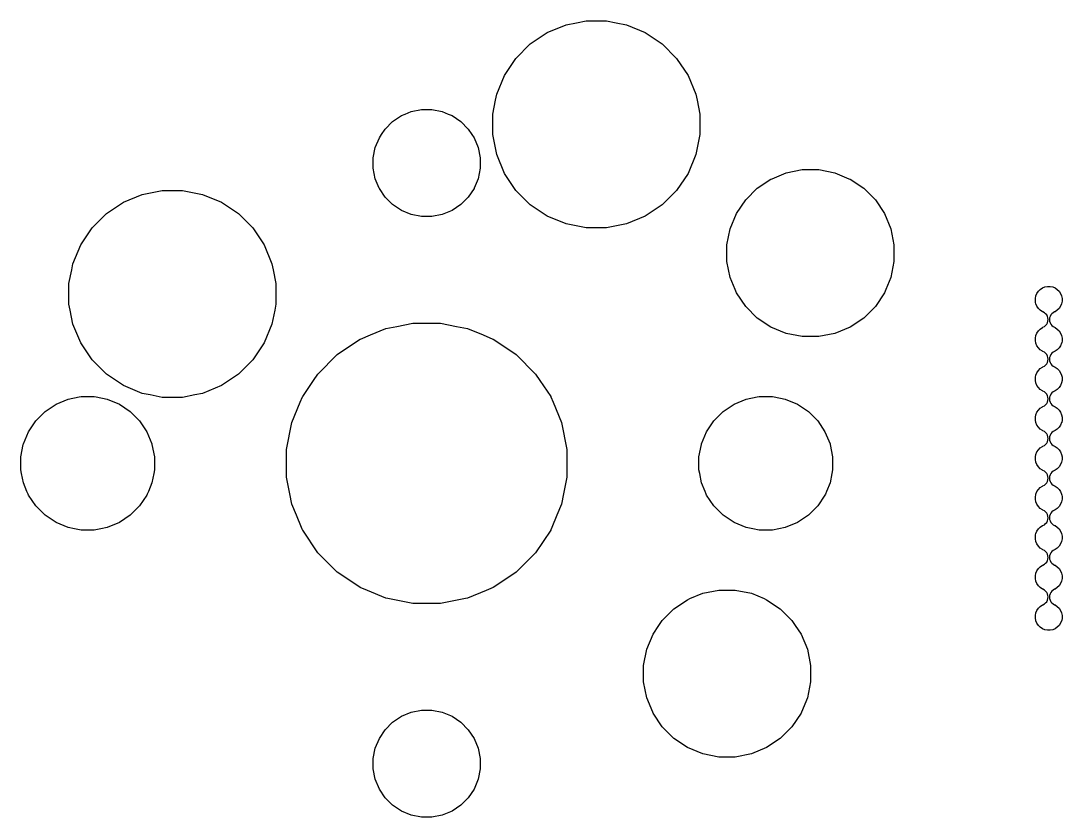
# Model space of a CAD drawing. Extents: x 70 to 347, y -163 to -55.
# Drawn here: x 192.83 to 208.43, y -114.6 to -102.67 of the extents above; entities that cross this region are included whole.
import ezdxf

# ---------------------------------------------------------------- set-up
doc = ezdxf.new("R2010")
doc.units = 0
doc.layers.add('BLACK', color=7, linetype='CONTINUOUS')

msp = doc.modelspace()

# ---------------------------------------------------------------- linework, layer by layer
at = {"layer": 'BLACK', "linetype": 'CONTINUOUS'}
for p, q in [((200.713, -102.842), (200.995, -102.725)), ((200.995, -102.725), (201.149, -102.694)), ((201.149, -102.694), (201.295, -102.665)), ((201.295, -102.665), (201.6, -102.665)), ((201.6, -102.665), (201.746, -102.694)), ((201.746, -102.694), (201.9, -102.725)), ((201.9, -102.725), (202.182, -102.842)), ((200.459, -103.011), (200.713, -102.842)), ((202.182, -102.842), (202.436, -103.011)), ((200.243, -103.227), (200.459, -103.011)), ((202.436, -103.011), (202.652, -103.227)), ((200.073, -103.482), (200.243, -103.227)), ((202.652, -103.227), (202.822, -103.482)), ((199.956, -103.764), (200.073, -103.482)), ((202.822, -103.482), (202.939, -103.764)), ((199.896, -104.063), (199.938, -103.854)), ((199.938, -103.854), (199.956, -103.764)), ((202.939, -103.764), (202.957, -103.854)), ((202.957, -103.854), (202.998, -104.063)), ((198.528, -104.086), (198.583, -104.063)), ((198.583, -104.063), (198.674, -104.026)), ((198.674, -104.026), (198.829, -103.995)), ((198.829, -103.995), (198.986, -103.995)), ((198.986, -103.995), (199.141, -104.026)), ((199.141, -104.026), (199.231, -104.063)), ((199.231, -104.063), (199.287, -104.086)), ((199.896, -104.369), (199.896, -104.063)), ((202.998, -104.063), (202.998, -104.369)), ((198.285, -104.286), (198.397, -104.174)), ((198.397, -104.174), (198.528, -104.086)), ((199.287, -104.086), (199.418, -104.174)), ((199.418, -104.174), (199.53, -104.286)), ((198.198, -104.417), (198.23, -104.369)), ((198.23, -104.369), (198.285, -104.286)), ((199.53, -104.286), (199.585, -104.369)), ((199.585, -104.369), (199.617, -104.417)), ((199.916, -104.468), (199.896, -104.369)), ((202.998, -104.369), (202.979, -104.468)), ((198.137, -104.563), (198.198, -104.417)), ((199.617, -104.417), (199.678, -104.563)), ((199.956, -104.669), (199.916, -104.468)), ((202.979, -104.468), (202.939, -104.669)), ((198.106, -104.717), (198.137, -104.563)), ((199.678, -104.563), (199.708, -104.717)), ((200.073, -104.951), (199.956, -104.669)), ((202.939, -104.669), (202.822, -104.951)), ((198.106, -104.875), (198.106, -104.717)), ((199.708, -104.717), (199.708, -104.875)), ((198.137, -105.03), (198.106, -104.875)), ((199.708, -104.875), (199.678, -105.03)), ((200.243, -105.205), (200.073, -104.951)), ((202.822, -104.951), (202.652, -105.205)), ((204.084, -105.03), (204.292, -104.943)), ((204.292, -104.943), (204.534, -104.895)), ((204.534, -104.895), (204.781, -104.895)), ((204.781, -104.895), (205.022, -104.943)), ((205.022, -104.943), (205.231, -105.03)), ((198.197, -105.174), (198.137, -105.03)), ((199.678, -105.03), (199.618, -105.174)), ((203.86, -105.174), (204.065, -105.038)), ((204.065, -105.038), (204.084, -105.03)), ((205.231, -105.03), (205.25, -105.038)), ((205.25, -105.038), (205.455, -105.174)), ((194.363, -105.382), (194.645, -105.265)), ((194.645, -105.265), (194.795, -105.235)), ((194.795, -105.235), (194.945, -105.205)), ((194.945, -105.205), (195.25, -105.205)), ((195.25, -105.205), (195.4, -105.235)), ((195.4, -105.235), (195.55, -105.265)), ((195.55, -105.265), (195.832, -105.382)), ((198.198, -105.176), (198.197, -105.174)), ((198.285, -105.307), (198.198, -105.176)), ((198.397, -105.418), (198.285, -105.307)), ((199.53, -105.307), (199.418, -105.418)), ((199.617, -105.176), (199.53, -105.307)), ((199.618, -105.174), (199.617, -105.176)), ((200.459, -105.421), (200.243, -105.205)), ((202.652, -105.205), (202.436, -105.421)), ((203.686, -105.349), (203.86, -105.174)), ((205.455, -105.174), (205.629, -105.349)), ((194.109, -105.551), (194.363, -105.382)), ((195.832, -105.382), (196.086, -105.551)), ((198.528, -105.506), (198.397, -105.418)), ((199.418, -105.418), (199.287, -105.506)), ((200.713, -105.591), (200.459, -105.421)), ((202.436, -105.421), (202.182, -105.591)), ((203.55, -105.551), (203.686, -105.349)), ((205.629, -105.349), (205.765, -105.551)), ((193.893, -105.767), (194.109, -105.551)), ((196.086, -105.551), (196.302, -105.767)), ((198.674, -105.566), (198.528, -105.506)), ((198.528, -105.506), (198.528, -105.506)), ((198.528, -105.506), (198.528, -105.506)), ((198.829, -105.597), (198.674, -105.566)), ((198.986, -105.597), (198.829, -105.597)), ((199.141, -105.566), (198.986, -105.597)), ((199.287, -105.506), (199.141, -105.566)), ((199.287, -105.506), (199.287, -105.506)), ((199.287, -105.506), (199.287, -105.506)), ((200.995, -105.708), (200.713, -105.591)), ((202.182, -105.591), (201.9, -105.708)), ((203.454, -105.781), (203.549, -105.554)), ((203.549, -105.554), (203.55, -105.551)), ((205.765, -105.551), (205.766, -105.554)), ((205.766, -105.554), (205.86, -105.781)), ((193.723, -106.022), (193.893, -105.767)), ((196.302, -105.767), (196.472, -106.022)), ((201.145, -105.737), (200.995, -105.708)), ((201.295, -105.767), (201.145, -105.737)), ((201.6, -105.767), (201.295, -105.767)), ((201.75, -105.737), (201.6, -105.767)), ((201.9, -105.708), (201.75, -105.737)), ((203.406, -106.023), (203.454, -105.781)), ((205.86, -105.781), (205.908, -106.023)), ((193.606, -106.304), (193.723, -106.022)), ((196.472, -106.022), (196.589, -106.304)), ((203.406, -106.269), (203.406, -106.023)), ((205.908, -106.023), (205.908, -106.269)), ((193.546, -106.603), (193.588, -106.394)), ((193.588, -106.394), (193.606, -106.304)), ((196.589, -106.304), (196.607, -106.394)), ((196.607, -106.394), (196.648, -106.603)), ((203.454, -106.511), (203.406, -106.269)), ((205.908, -106.269), (205.86, -106.511)), ((203.528, -106.689), (203.454, -106.511)), ((205.86, -106.511), (205.787, -106.689)), ((193.546, -106.909), (193.546, -106.603)), ((196.648, -106.603), (196.648, -106.909)), ((203.549, -106.739), (203.528, -106.689)), ((205.787, -106.689), (205.766, -106.739)), ((208.049, -106.75), (208.071, -106.717)), ((208.071, -106.717), (208.099, -106.689)), ((208.099, -106.689), (208.132, -106.667)), ((208.132, -106.667), (208.168, -106.652)), ((208.168, -106.652), (208.207, -106.644)), ((208.168, -106.652), (208.168, -106.652)), ((208.168, -106.652), (208.168, -106.652)), ((208.207, -106.644), (208.247, -106.644)), ((208.247, -106.644), (208.286, -106.652)), ((208.286, -106.652), (208.286, -106.652)), ((208.286, -106.652), (208.286, -106.652)), ((208.286, -106.652), (208.322, -106.667)), ((208.322, -106.667), (208.355, -106.689)), ((208.355, -106.689), (208.383, -106.717)), ((208.383, -106.717), (208.405, -106.75)), ((203.686, -106.944), (203.549, -106.739)), ((205.766, -106.739), (205.629, -106.944)), ((208.026, -106.825), (208.034, -106.786)), ((208.026, -106.865), (208.026, -106.825)), ((208.03, -106.886), (208.026, -106.865)), ((208.034, -106.786), (208.049, -106.75)), ((208.034, -106.786), (208.034, -106.786)), ((208.034, -106.786), (208.034, -106.786)), ((208.405, -106.75), (208.42, -106.786)), ((208.42, -106.786), (208.42, -106.786)), ((208.42, -106.786), (208.42, -106.786)), ((208.42, -106.786), (208.428, -106.825)), ((208.428, -106.865), (208.424, -106.886)), ((208.428, -106.825), (208.428, -106.865)), ((193.565, -107.001), (193.546, -106.909)), ((193.606, -107.209), (193.565, -107.001)), ((196.63, -107.001), (196.589, -107.209)), ((196.648, -106.909), (196.63, -107.001)), ((203.86, -107.118), (203.686, -106.944)), ((205.629, -106.944), (205.455, -107.118)), ((208.034, -106.904), (208.03, -106.886)), ((208.049, -106.94), (208.034, -106.904)), ((208.071, -106.973), (208.049, -106.94)), ((208.099, -107.001), (208.071, -106.973)), ((208.132, -107.023), (208.099, -107.001)), ((208.14, -107.026), (208.132, -107.023)), ((208.161, -107.038), (208.14, -107.026)), ((208.314, -107.026), (208.293, -107.038)), ((208.322, -107.023), (208.314, -107.026)), ((208.355, -107.001), (208.322, -107.023)), ((208.383, -106.973), (208.355, -107.001)), ((208.405, -106.94), (208.383, -106.973)), ((208.42, -106.904), (208.405, -106.94)), ((208.424, -106.886), (208.42, -106.904)), ((204.065, -107.255), (203.86, -107.118)), ((205.455, -107.118), (205.25, -107.255)), ((208.18, -107.053), (208.161, -107.038)), ((208.196, -107.072), (208.18, -107.053)), ((208.207, -107.094), (208.196, -107.072)), ((208.214, -107.117), (208.207, -107.094)), ((208.207, -107.19), (208.214, -107.166)), ((208.217, -107.142), (208.214, -107.117)), ((208.214, -107.166), (208.217, -107.142)), ((208.24, -107.117), (208.237, -107.142)), ((208.237, -107.142), (208.24, -107.166)), ((208.247, -107.094), (208.24, -107.117)), ((208.24, -107.166), (208.247, -107.19)), ((208.258, -107.072), (208.247, -107.094)), ((208.274, -107.053), (208.258, -107.072)), ((208.293, -107.038), (208.274, -107.053)), ((193.723, -107.491), (193.606, -107.209)), ((196.589, -107.209), (196.472, -107.491)), ((198.064, -107.371), (198.295, -107.276)), ((198.295, -107.276), (198.46, -107.243)), ((198.46, -107.243), (198.7, -107.195)), ((198.7, -107.195), (199.114, -107.195)), ((199.114, -107.195), (199.355, -107.243)), ((199.355, -107.243), (199.52, -107.276)), ((199.52, -107.276), (199.751, -107.371)), ((204.292, -107.349), (204.065, -107.255)), ((204.065, -107.255), (204.065, -107.255)), ((204.065, -107.255), (204.065, -107.255)), ((205.25, -107.255), (205.022, -107.349)), ((205.25, -107.255), (205.25, -107.255)), ((205.25, -107.255), (205.25, -107.255)), ((208.049, -107.344), (208.071, -107.311)), ((208.071, -107.311), (208.099, -107.283)), ((208.099, -107.283), (208.132, -107.261)), ((208.132, -107.261), (208.14, -107.257)), ((208.14, -107.257), (208.161, -107.246)), ((208.161, -107.246), (208.18, -107.23)), ((208.18, -107.23), (208.196, -107.211)), ((208.196, -107.211), (208.207, -107.19)), ((208.247, -107.19), (208.258, -107.211)), ((208.258, -107.211), (208.274, -107.23)), ((208.274, -107.23), (208.293, -107.246)), ((208.293, -107.246), (208.314, -107.257)), ((208.314, -107.257), (208.322, -107.261)), ((208.322, -107.261), (208.355, -107.283)), ((208.355, -107.283), (208.383, -107.311)), ((208.383, -107.311), (208.405, -107.344)), ((193.893, -107.745), (193.723, -107.491)), ((196.472, -107.491), (196.302, -107.745)), ((197.78, -107.522), (197.912, -107.434)), ((197.912, -107.434), (197.915, -107.433)), ((197.915, -107.433), (198.064, -107.371)), ((199.751, -107.371), (199.9, -107.433)), ((199.9, -107.433), (199.903, -107.434)), ((199.903, -107.434), (200.034, -107.522)), ((204.534, -107.397), (204.292, -107.349)), ((204.781, -107.397), (204.534, -107.397)), ((205.022, -107.349), (204.781, -107.397)), ((208.026, -107.419), (208.034, -107.38)), ((208.026, -107.459), (208.026, -107.419)), ((208.032, -107.491), (208.026, -107.459)), ((208.034, -107.497), (208.032, -107.491)), ((208.034, -107.38), (208.049, -107.344)), ((208.034, -107.38), (208.034, -107.38)), ((208.034, -107.38), (208.034, -107.38)), ((208.049, -107.534), (208.034, -107.497)), ((208.405, -107.344), (208.42, -107.38)), ((208.42, -107.497), (208.405, -107.534)), ((208.42, -107.38), (208.42, -107.38)), ((208.42, -107.38), (208.42, -107.38)), ((208.42, -107.38), (208.428, -107.419)), ((208.422, -107.491), (208.42, -107.497)), ((208.428, -107.459), (208.422, -107.491)), ((208.428, -107.419), (208.428, -107.459)), ((197.568, -107.664), (197.78, -107.522)), ((200.034, -107.522), (200.247, -107.664)), ((208.071, -107.567), (208.049, -107.534)), ((208.099, -107.595), (208.071, -107.567)), ((208.132, -107.617), (208.099, -107.595)), ((208.14, -107.62), (208.132, -107.617)), ((208.161, -107.632), (208.14, -107.62)), ((208.18, -107.647), (208.161, -107.632)), ((208.196, -107.666), (208.18, -107.647)), ((208.274, -107.647), (208.258, -107.666)), ((208.293, -107.632), (208.274, -107.647)), ((208.314, -107.62), (208.293, -107.632)), ((208.322, -107.617), (208.314, -107.62)), ((208.355, -107.595), (208.322, -107.617)), ((208.383, -107.567), (208.355, -107.595)), ((208.405, -107.534), (208.383, -107.567)), ((194.109, -107.961), (193.893, -107.745)), ((196.302, -107.745), (196.086, -107.961)), ((197.275, -107.957), (197.568, -107.664)), ((200.247, -107.664), (200.539, -107.957)), ((208.18, -107.824), (208.196, -107.805)), ((208.207, -107.688), (208.196, -107.666)), ((208.196, -107.805), (208.207, -107.783)), ((208.214, -107.711), (208.207, -107.688)), ((208.207, -107.783), (208.214, -107.76)), ((208.217, -107.736), (208.214, -107.711)), ((208.214, -107.76), (208.217, -107.736)), ((208.24, -107.711), (208.237, -107.736)), ((208.237, -107.736), (208.24, -107.76)), ((208.247, -107.688), (208.24, -107.711)), ((208.24, -107.76), (208.247, -107.783)), ((208.258, -107.666), (208.247, -107.688)), ((208.247, -107.783), (208.258, -107.805)), ((208.258, -107.805), (208.274, -107.824)), ((194.363, -108.131), (194.109, -107.961)), ((196.086, -107.961), (195.832, -108.131)), ((197.212, -108.052), (197.275, -107.957)), ((200.539, -107.957), (200.603, -108.052)), ((208.034, -107.974), (208.049, -107.937)), ((208.049, -107.937), (208.071, -107.904)), ((208.071, -107.904), (208.099, -107.876)), ((208.099, -107.876), (208.132, -107.854)), ((208.132, -107.854), (208.14, -107.851)), ((208.14, -107.851), (208.161, -107.84)), ((208.161, -107.84), (208.18, -107.824)), ((208.274, -107.824), (208.293, -107.84)), ((208.293, -107.84), (208.314, -107.851)), ((208.314, -107.851), (208.322, -107.854)), ((208.322, -107.854), (208.355, -107.876)), ((208.355, -107.876), (208.383, -107.904)), ((208.383, -107.904), (208.405, -107.937)), ((208.405, -107.937), (208.42, -107.974)), ((197.049, -108.295), (197.212, -108.052)), ((200.603, -108.052), (200.765, -108.295)), ((208.026, -108.013), (208.028, -108.002)), ((208.026, -108.052), (208.026, -108.013)), ((208.034, -108.091), (208.026, -108.052)), ((208.028, -108.002), (208.034, -107.974)), ((208.034, -107.974), (208.034, -107.974)), ((208.034, -107.974), (208.034, -107.974)), ((208.049, -108.128), (208.034, -108.091)), ((208.42, -108.091), (208.405, -108.128)), ((208.42, -107.974), (208.42, -107.974)), ((208.42, -107.974), (208.42, -107.974)), ((208.42, -107.974), (208.426, -108.002)), ((208.428, -108.052), (208.42, -108.091)), ((208.426, -108.002), (208.428, -108.013)), ((208.428, -108.013), (208.428, -108.052)), ((194.645, -108.248), (194.363, -108.131)), ((194.764, -108.271), (194.645, -108.248)), ((194.945, -108.307), (194.764, -108.271)), ((195.431, -108.271), (195.25, -108.307)), ((195.55, -108.248), (195.431, -108.271)), ((195.832, -108.131), (195.55, -108.248)), ((208.071, -108.161), (208.049, -108.128)), ((208.099, -108.189), (208.071, -108.161)), ((208.132, -108.211), (208.099, -108.189)), ((208.14, -108.214), (208.132, -108.211)), ((208.161, -108.225), (208.14, -108.214)), ((208.18, -108.241), (208.161, -108.225)), ((208.196, -108.26), (208.18, -108.241)), ((208.207, -108.282), (208.196, -108.26)), ((208.258, -108.26), (208.247, -108.282)), ((208.274, -108.241), (208.258, -108.26)), ((208.293, -108.225), (208.274, -108.241)), ((208.314, -108.214), (208.293, -108.225)), ((208.322, -108.211), (208.314, -108.214)), ((208.355, -108.189), (208.322, -108.211)), ((208.383, -108.161), (208.355, -108.189)), ((208.405, -108.128), (208.383, -108.161)), ((193.189, -108.519), (193.353, -108.409)), ((193.353, -108.409), (193.535, -108.334)), ((193.535, -108.334), (193.7, -108.301)), ((193.7, -108.301), (193.729, -108.295)), ((193.729, -108.295), (193.926, -108.295)), ((193.926, -108.295), (193.955, -108.301)), ((193.955, -108.301), (194.119, -108.334)), ((194.119, -108.334), (194.302, -108.409)), ((194.302, -108.409), (194.466, -108.519)), ((195.25, -108.307), (194.945, -108.307)), ((196.887, -108.683), (197.012, -108.381)), ((197.012, -108.381), (197.046, -108.301)), ((197.046, -108.301), (197.049, -108.295)), ((200.765, -108.295), (200.769, -108.301)), ((200.769, -108.301), (200.802, -108.381)), ((200.802, -108.381), (200.928, -108.683)), ((203.349, -108.519), (203.513, -108.409)), ((203.513, -108.409), (203.695, -108.334)), ((203.695, -108.334), (203.86, -108.301)), ((203.86, -108.301), (203.889, -108.295)), ((203.889, -108.295), (204.086, -108.295)), ((204.086, -108.295), (204.115, -108.301)), ((204.115, -108.301), (204.279, -108.334)), ((204.279, -108.334), (204.462, -108.409)), ((204.462, -108.409), (204.626, -108.519)), ((208.14, -108.445), (208.161, -108.433)), ((208.161, -108.433), (208.18, -108.418)), ((208.18, -108.418), (208.196, -108.399)), ((208.196, -108.399), (208.207, -108.377)), ((208.214, -108.305), (208.207, -108.282)), ((208.207, -108.377), (208.214, -108.354)), ((208.217, -108.329), (208.214, -108.305)), ((208.214, -108.354), (208.217, -108.329)), ((208.24, -108.305), (208.237, -108.329)), ((208.237, -108.329), (208.24, -108.354)), ((208.247, -108.282), (208.24, -108.305)), ((208.24, -108.354), (208.247, -108.377)), ((208.247, -108.377), (208.258, -108.399)), ((208.258, -108.399), (208.274, -108.418)), ((208.274, -108.418), (208.293, -108.433)), ((208.293, -108.433), (208.314, -108.445)), ((193.05, -108.658), (193.189, -108.519)), ((194.466, -108.519), (194.605, -108.658)), ((203.21, -108.658), (203.349, -108.519)), ((204.626, -108.519), (204.765, -108.658)), ((208.026, -108.606), (208.034, -108.568)), ((208.034, -108.568), (208.049, -108.531)), ((208.034, -108.568), (208.034, -108.568)), ((208.034, -108.568), (208.034, -108.568)), ((208.049, -108.531), (208.071, -108.498)), ((208.071, -108.498), (208.099, -108.47)), ((208.099, -108.47), (208.132, -108.448)), ((208.132, -108.448), (208.14, -108.445)), ((208.314, -108.445), (208.322, -108.448)), ((208.322, -108.448), (208.355, -108.47)), ((208.355, -108.47), (208.383, -108.498)), ((208.383, -108.498), (208.405, -108.531)), ((208.405, -108.531), (208.42, -108.568)), ((208.42, -108.568), (208.42, -108.568)), ((208.42, -108.568), (208.42, -108.568)), ((208.42, -108.568), (208.428, -108.606)), ((192.94, -108.822), (193.05, -108.658)), ((194.605, -108.658), (194.714, -108.822)), ((196.806, -109.089), (196.887, -108.685)), ((196.887, -108.685), (196.887, -108.683)), ((200.928, -108.683), (200.928, -108.685)), ((200.928, -108.685), (201.008, -109.089)), ((203.1, -108.822), (203.21, -108.658)), ((204.765, -108.658), (204.874, -108.822)), ((208.026, -108.646), (208.026, -108.606)), ((208.033, -108.683), (208.026, -108.646)), ((208.034, -108.685), (208.033, -108.683)), ((208.049, -108.721), (208.034, -108.685)), ((208.071, -108.754), (208.049, -108.721)), ((208.405, -108.721), (208.383, -108.754)), ((208.42, -108.685), (208.405, -108.721)), ((208.421, -108.683), (208.42, -108.685)), ((208.428, -108.646), (208.421, -108.683)), ((208.428, -108.606), (208.428, -108.646)), ((192.865, -109.004), (192.94, -108.822)), ((194.714, -108.822), (194.79, -109.004)), ((203.025, -109.004), (203.1, -108.822)), ((204.874, -108.822), (204.95, -109.004)), ((208.099, -108.782), (208.071, -108.754)), ((208.132, -108.804), (208.099, -108.782)), ((208.14, -108.808), (208.132, -108.804)), ((208.161, -108.819), (208.14, -108.808)), ((208.18, -108.835), (208.161, -108.819)), ((208.196, -108.854), (208.18, -108.835)), ((208.207, -108.875), (208.196, -108.854)), ((208.214, -108.899), (208.207, -108.875)), ((208.217, -108.923), (208.214, -108.899)), ((208.24, -108.899), (208.237, -108.923)), ((208.247, -108.875), (208.24, -108.899)), ((208.258, -108.854), (208.247, -108.875)), ((208.274, -108.835), (208.258, -108.854)), ((208.293, -108.819), (208.274, -108.835)), ((208.314, -108.808), (208.293, -108.819)), ((208.322, -108.804), (208.314, -108.808)), ((208.355, -108.782), (208.322, -108.804)), ((208.383, -108.754), (208.355, -108.782)), ((192.826, -109.198), (192.863, -109.012)), ((192.863, -109.012), (192.865, -109.004)), ((194.79, -109.004), (194.791, -109.012)), ((194.791, -109.012), (194.828, -109.198)), ((202.986, -109.198), (203.023, -109.012)), ((203.023, -109.012), (203.025, -109.004)), ((204.95, -109.004), (204.951, -109.012)), ((204.951, -109.012), (204.988, -109.198)), ((208.099, -109.064), (208.132, -109.042)), ((208.132, -109.042), (208.14, -109.039)), ((208.14, -109.039), (208.161, -109.027)), ((208.161, -109.027), (208.18, -109.012)), ((208.18, -109.012), (208.196, -108.993)), ((208.196, -108.993), (208.207, -108.971)), ((208.207, -108.971), (208.214, -108.948)), ((208.214, -108.948), (208.217, -108.923)), ((208.237, -108.923), (208.24, -108.948)), ((208.24, -108.948), (208.247, -108.971)), ((208.247, -108.971), (208.258, -108.993)), ((208.258, -108.993), (208.274, -109.012)), ((208.274, -109.012), (208.293, -109.027)), ((208.293, -109.027), (208.314, -109.039)), ((208.314, -109.039), (208.322, -109.042)), ((208.322, -109.042), (208.355, -109.064)), ((192.826, -109.395), (192.826, -109.198)), ((194.828, -109.198), (194.828, -109.395)), ((196.806, -109.503), (196.806, -109.089)), ((201.008, -109.089), (201.008, -109.503)), ((202.986, -109.395), (202.986, -109.198)), ((204.988, -109.198), (204.988, -109.395)), ((208.026, -109.2), (208.034, -109.161)), ((208.026, -109.24), (208.026, -109.2)), ((208.034, -109.161), (208.049, -109.125)), ((208.034, -109.161), (208.034, -109.161)), ((208.034, -109.161), (208.034, -109.161)), ((208.049, -109.125), (208.071, -109.092)), ((208.071, -109.092), (208.099, -109.064)), ((208.355, -109.064), (208.383, -109.092)), ((208.383, -109.092), (208.405, -109.125)), ((208.405, -109.125), (208.42, -109.161)), ((208.42, -109.161), (208.42, -109.161)), ((208.42, -109.161), (208.42, -109.161)), ((208.42, -109.161), (208.428, -109.2)), ((208.428, -109.2), (208.428, -109.24)), ((208.034, -109.279), (208.026, -109.24)), ((208.049, -109.315), (208.034, -109.279)), ((208.071, -109.348), (208.049, -109.315)), ((208.099, -109.376), (208.071, -109.348)), ((208.383, -109.348), (208.355, -109.376)), ((208.405, -109.315), (208.383, -109.348)), ((208.42, -109.279), (208.405, -109.315)), ((208.428, -109.24), (208.42, -109.279)), ((192.837, -109.447), (192.826, -109.395)), ((192.865, -109.588), (192.837, -109.447)), ((194.818, -109.447), (194.79, -109.588)), ((194.828, -109.395), (194.818, -109.447)), ((196.856, -109.753), (196.806, -109.503)), ((201.008, -109.503), (200.959, -109.753)), ((202.997, -109.447), (202.986, -109.395)), ((203.025, -109.588), (202.997, -109.447)), ((204.978, -109.447), (204.95, -109.588)), ((204.988, -109.395), (204.978, -109.447)), ((208.132, -109.398), (208.099, -109.376)), ((208.14, -109.401), (208.132, -109.398)), ((208.161, -109.413), (208.14, -109.401)), ((208.18, -109.428), (208.161, -109.413)), ((208.196, -109.447), (208.18, -109.428)), ((208.207, -109.469), (208.196, -109.447)), ((208.214, -109.492), (208.207, -109.469)), ((208.217, -109.517), (208.214, -109.492)), ((208.214, -109.541), (208.217, -109.517)), ((208.24, -109.492), (208.237, -109.517)), ((208.237, -109.517), (208.24, -109.541)), ((208.247, -109.469), (208.24, -109.492)), ((208.258, -109.447), (208.247, -109.469)), ((208.274, -109.428), (208.258, -109.447)), ((208.293, -109.413), (208.274, -109.428)), ((208.314, -109.401), (208.293, -109.413)), ((208.322, -109.398), (208.314, -109.401)), ((208.355, -109.376), (208.322, -109.398)), ((192.918, -109.717), (192.865, -109.588)), ((194.79, -109.588), (194.737, -109.717)), ((203.078, -109.717), (203.025, -109.588)), ((204.95, -109.588), (204.897, -109.717)), ((208.071, -109.686), (208.099, -109.658)), ((208.099, -109.658), (208.132, -109.636)), ((208.132, -109.636), (208.14, -109.632)), ((208.14, -109.632), (208.161, -109.621)), ((208.161, -109.621), (208.18, -109.605)), ((208.18, -109.605), (208.196, -109.586)), ((208.196, -109.586), (208.207, -109.565)), ((208.207, -109.565), (208.214, -109.541)), ((208.24, -109.541), (208.247, -109.565)), ((208.247, -109.565), (208.258, -109.586)), ((208.258, -109.586), (208.274, -109.605)), ((208.274, -109.605), (208.293, -109.621)), ((208.293, -109.621), (208.314, -109.632)), ((208.314, -109.632), (208.322, -109.636)), ((208.322, -109.636), (208.355, -109.658)), ((208.355, -109.658), (208.383, -109.686)), ((192.934, -109.755), (192.918, -109.717)), ((192.94, -109.77), (192.934, -109.755)), ((193.05, -109.934), (192.94, -109.77)), ((194.714, -109.77), (194.605, -109.934)), ((194.721, -109.755), (194.714, -109.77)), ((194.737, -109.717), (194.721, -109.755)), ((196.887, -109.909), (196.856, -109.753)), ((200.959, -109.753), (200.928, -109.909)), ((203.094, -109.755), (203.078, -109.717)), ((203.1, -109.77), (203.094, -109.755)), ((203.21, -109.934), (203.1, -109.77)), ((204.874, -109.77), (204.765, -109.934)), ((204.881, -109.755), (204.874, -109.77)), ((204.897, -109.717), (204.881, -109.755)), ((208.026, -109.794), (208.031, -109.77)), ((208.026, -109.834), (208.026, -109.794)), ((208.034, -109.872), (208.026, -109.834)), ((208.031, -109.77), (208.034, -109.755)), ((208.034, -109.755), (208.049, -109.719)), ((208.034, -109.755), (208.034, -109.755)), ((208.034, -109.755), (208.034, -109.755)), ((208.049, -109.719), (208.071, -109.686)), ((208.383, -109.686), (208.405, -109.719)), ((208.405, -109.719), (208.42, -109.755)), ((208.42, -109.755), (208.42, -109.755)), ((208.42, -109.755), (208.42, -109.755)), ((208.42, -109.755), (208.423, -109.77)), ((208.428, -109.834), (208.42, -109.872)), ((208.423, -109.77), (208.428, -109.794)), ((208.428, -109.794), (208.428, -109.834)), ((193.189, -110.074), (193.05, -109.934)), ((194.605, -109.934), (194.466, -110.074)), ((196.955, -110.074), (196.887, -109.909)), ((200.928, -109.909), (200.859, -110.074)), ((203.349, -110.074), (203.21, -109.934)), ((204.765, -109.934), (204.626, -110.074)), ((208.049, -109.909), (208.034, -109.872)), ((208.071, -109.942), (208.049, -109.909)), ((208.099, -109.97), (208.071, -109.942)), ((208.132, -109.992), (208.099, -109.97)), ((208.14, -109.995), (208.132, -109.992)), ((208.322, -109.992), (208.314, -109.995)), ((208.355, -109.97), (208.322, -109.992)), ((208.383, -109.942), (208.355, -109.97)), ((208.405, -109.909), (208.383, -109.942)), ((208.42, -109.872), (208.405, -109.909)), ((193.353, -110.183), (193.189, -110.074)), ((194.466, -110.074), (194.302, -110.183)), ((197.032, -110.259), (196.955, -110.074)), ((200.859, -110.074), (200.783, -110.259)), ((203.513, -110.183), (203.349, -110.074)), ((204.626, -110.074), (204.462, -110.183)), ((208.161, -110.007), (208.14, -109.995)), ((208.18, -110.022), (208.161, -110.007)), ((208.196, -110.041), (208.18, -110.022)), ((208.207, -110.063), (208.196, -110.041)), ((208.214, -110.086), (208.207, -110.063)), ((208.207, -110.158), (208.214, -110.135)), ((208.217, -110.111), (208.214, -110.086)), ((208.214, -110.135), (208.217, -110.111)), ((208.24, -110.086), (208.237, -110.111)), ((208.237, -110.111), (208.24, -110.135)), ((208.247, -110.063), (208.24, -110.086)), ((208.24, -110.135), (208.247, -110.158)), ((208.258, -110.041), (208.247, -110.063)), ((208.274, -110.022), (208.258, -110.041)), ((208.293, -110.007), (208.274, -110.022)), ((208.314, -109.995), (208.293, -110.007)), ((193.535, -110.259), (193.353, -110.183)), ((193.353, -110.183), (193.353, -110.183)), ((193.353, -110.183), (193.353, -110.183)), ((193.353, -110.183), (193.353, -110.183)), ((193.632, -110.278), (193.535, -110.259)), ((193.729, -110.297), (193.632, -110.278)), ((193.926, -110.297), (193.729, -110.297)), ((194.023, -110.278), (193.926, -110.297)), ((194.119, -110.259), (194.023, -110.278)), ((194.302, -110.183), (194.119, -110.259)), ((194.302, -110.183), (194.302, -110.183)), ((194.302, -110.183), (194.302, -110.183)), ((194.302, -110.183), (194.302, -110.183)), ((197.046, -110.291), (197.032, -110.259)), ((197.049, -110.297), (197.046, -110.291)), ((197.275, -110.636), (197.049, -110.297)), ((200.765, -110.297), (200.539, -110.636)), ((200.769, -110.291), (200.765, -110.297)), ((200.783, -110.259), (200.769, -110.291)), ((203.695, -110.259), (203.513, -110.183)), ((203.513, -110.183), (203.513, -110.183)), ((203.513, -110.183), (203.513, -110.183)), ((203.513, -110.183), (203.513, -110.183)), ((203.792, -110.278), (203.695, -110.259)), ((203.889, -110.297), (203.792, -110.278)), ((204.086, -110.297), (203.889, -110.297)), ((204.183, -110.278), (204.086, -110.297)), ((204.279, -110.259), (204.183, -110.278)), ((204.462, -110.183), (204.279, -110.259)), ((204.462, -110.183), (204.462, -110.183)), ((204.462, -110.183), (204.462, -110.183)), ((204.462, -110.183), (204.462, -110.183)), ((208.049, -110.312), (208.071, -110.279)), ((208.071, -110.279), (208.099, -110.251)), ((208.099, -110.251), (208.132, -110.229)), ((208.132, -110.229), (208.14, -110.226)), ((208.14, -110.226), (208.161, -110.215)), ((208.161, -110.215), (208.18, -110.199)), ((208.18, -110.199), (208.196, -110.18)), ((208.196, -110.18), (208.207, -110.158)), ((208.247, -110.158), (208.258, -110.18)), ((208.258, -110.18), (208.274, -110.199)), ((208.274, -110.199), (208.293, -110.215)), ((208.293, -110.215), (208.314, -110.226)), ((208.314, -110.226), (208.322, -110.229)), ((208.322, -110.229), (208.355, -110.251)), ((208.355, -110.251), (208.383, -110.279)), ((208.383, -110.279), (208.405, -110.312)), ((208.026, -110.388), (208.03, -110.366)), ((208.026, -110.427), (208.026, -110.388)), ((208.034, -110.466), (208.026, -110.427)), ((208.03, -110.366), (208.034, -110.349)), ((208.034, -110.349), (208.049, -110.312)), ((208.034, -110.349), (208.034, -110.349)), ((208.034, -110.349), (208.034, -110.349)), ((208.405, -110.312), (208.42, -110.349)), ((208.42, -110.349), (208.42, -110.349)), ((208.42, -110.349), (208.42, -110.349)), ((208.42, -110.349), (208.424, -110.366)), ((208.428, -110.427), (208.42, -110.466)), ((208.424, -110.366), (208.428, -110.388)), ((208.428, -110.388), (208.428, -110.427)), ((208.049, -110.503), (208.034, -110.466)), ((208.071, -110.536), (208.049, -110.503)), ((208.099, -110.564), (208.071, -110.536)), ((208.132, -110.586), (208.099, -110.564)), ((208.14, -110.589), (208.132, -110.586)), ((208.161, -110.6), (208.14, -110.589)), ((208.18, -110.616), (208.161, -110.6)), ((208.196, -110.635), (208.18, -110.616)), ((208.274, -110.616), (208.258, -110.635)), ((208.293, -110.6), (208.274, -110.616)), ((208.314, -110.589), (208.293, -110.6)), ((208.322, -110.586), (208.314, -110.589)), ((208.355, -110.564), (208.322, -110.586)), ((208.383, -110.536), (208.355, -110.564)), ((208.405, -110.503), (208.383, -110.536)), ((208.42, -110.466), (208.405, -110.503)), ((197.568, -110.928), (197.275, -110.636)), ((200.539, -110.636), (200.247, -110.928)), ((208.18, -110.793), (208.196, -110.774)), ((208.207, -110.657), (208.196, -110.635)), ((208.196, -110.774), (208.207, -110.752)), ((208.214, -110.68), (208.207, -110.657)), ((208.207, -110.752), (208.214, -110.729)), ((208.217, -110.704), (208.214, -110.68)), ((208.214, -110.729), (208.217, -110.704)), ((208.24, -110.68), (208.237, -110.704)), ((208.237, -110.704), (208.24, -110.729)), ((208.247, -110.657), (208.24, -110.68)), ((208.24, -110.729), (208.247, -110.752)), ((208.258, -110.635), (208.247, -110.657)), ((208.247, -110.752), (208.258, -110.774)), ((208.258, -110.774), (208.274, -110.793)), ((197.648, -110.981), (197.568, -110.928)), ((200.247, -110.928), (200.167, -110.981)), ((208.034, -110.943), (208.049, -110.906)), ((208.049, -110.906), (208.071, -110.873)), ((208.071, -110.873), (208.099, -110.845)), ((208.099, -110.845), (208.132, -110.823)), ((208.132, -110.823), (208.14, -110.82)), ((208.14, -110.82), (208.161, -110.808)), ((208.161, -110.808), (208.18, -110.793)), ((208.274, -110.793), (208.293, -110.808)), ((208.293, -110.808), (208.314, -110.82)), ((208.314, -110.82), (208.322, -110.823)), ((208.322, -110.823), (208.355, -110.845)), ((208.355, -110.845), (208.383, -110.873)), ((208.383, -110.873), (208.405, -110.906)), ((208.405, -110.906), (208.42, -110.943)), ((197.912, -111.158), (197.648, -110.981)), ((200.167, -110.981), (199.903, -111.158)), ((208.026, -110.981), (208.034, -110.943)), ((208.026, -111.021), (208.026, -110.981)), ((208.034, -111.06), (208.026, -111.021)), ((208.049, -111.096), (208.034, -111.06)), ((208.42, -111.06), (208.405, -111.096)), ((208.42, -110.943), (208.428, -110.981)), ((208.428, -111.021), (208.42, -111.06)), ((208.428, -110.981), (208.428, -111.021)), ((198.019, -111.202), (197.912, -111.158)), ((197.912, -111.158), (197.912, -111.158)), ((197.912, -111.158), (197.912, -111.158)), ((198.295, -111.316), (198.019, -111.202)), ((199.796, -111.202), (199.52, -111.316)), ((199.903, -111.158), (199.796, -111.202)), ((199.903, -111.158), (199.903, -111.158)), ((199.903, -111.158), (199.903, -111.158)), ((203.042, -111.243), (203.284, -111.195)), ((203.284, -111.195), (203.531, -111.195)), ((203.531, -111.195), (203.772, -111.243)), ((208.071, -111.129), (208.049, -111.096)), ((208.099, -111.157), (208.071, -111.129)), ((208.132, -111.179), (208.099, -111.157)), ((208.14, -111.183), (208.132, -111.179)), ((208.161, -111.194), (208.14, -111.183)), ((208.18, -111.21), (208.161, -111.194)), ((208.196, -111.229), (208.18, -111.21)), ((208.207, -111.25), (208.196, -111.229)), ((208.258, -111.229), (208.247, -111.25)), ((208.274, -111.21), (208.258, -111.229)), ((208.293, -111.194), (208.274, -111.21)), ((208.314, -111.183), (208.293, -111.194)), ((208.322, -111.179), (208.314, -111.183)), ((208.355, -111.157), (208.322, -111.179)), ((208.383, -111.129), (208.355, -111.157)), ((208.405, -111.096), (208.383, -111.129)), ((198.325, -111.323), (198.295, -111.316)), ((198.7, -111.397), (198.325, -111.323)), ((199.114, -111.397), (198.7, -111.397)), ((199.49, -111.323), (199.114, -111.397)), ((199.52, -111.316), (199.49, -111.323)), ((202.61, -111.474), (202.815, -111.338)), ((202.815, -111.338), (202.851, -111.323)), ((202.851, -111.323), (203.042, -111.243)), ((203.772, -111.243), (203.964, -111.323)), ((203.964, -111.323), (204, -111.338)), ((204, -111.338), (204.205, -111.474)), ((208.161, -111.402), (208.18, -111.387)), ((208.18, -111.387), (208.196, -111.368)), ((208.196, -111.368), (208.207, -111.346)), ((208.214, -111.274), (208.207, -111.25)), ((208.207, -111.346), (208.214, -111.323)), ((208.217, -111.298), (208.214, -111.274)), ((208.214, -111.323), (208.217, -111.298)), ((208.24, -111.274), (208.237, -111.298)), ((208.237, -111.298), (208.24, -111.323)), ((208.247, -111.25), (208.24, -111.274)), ((208.24, -111.323), (208.247, -111.346)), ((208.247, -111.346), (208.258, -111.368)), ((208.258, -111.368), (208.274, -111.387)), ((208.274, -111.387), (208.293, -111.402)), ((202.436, -111.649), (202.61, -111.474)), ((204.205, -111.474), (204.379, -111.649)), ((208.026, -111.575), (208.034, -111.536)), ((208.034, -111.536), (208.049, -111.5)), ((208.034, -111.536), (208.034, -111.536)), ((208.034, -111.536), (208.034, -111.536)), ((208.049, -111.5), (208.071, -111.467)), ((208.071, -111.467), (208.099, -111.439)), ((208.099, -111.439), (208.132, -111.417)), ((208.132, -111.417), (208.14, -111.414)), ((208.14, -111.414), (208.161, -111.402)), ((208.293, -111.402), (208.314, -111.414)), ((208.314, -111.414), (208.322, -111.417)), ((208.322, -111.417), (208.355, -111.439)), ((208.355, -111.439), (208.383, -111.467)), ((208.383, -111.467), (208.405, -111.5)), ((208.405, -111.5), (208.42, -111.536)), ((208.42, -111.536), (208.42, -111.536)), ((208.42, -111.536), (208.42, -111.536)), ((208.42, -111.536), (208.428, -111.575)), ((202.386, -111.723), (202.436, -111.649)), ((204.379, -111.649), (204.429, -111.723)), ((208.026, -111.615), (208.026, -111.575)), ((208.033, -111.649), (208.026, -111.615)), ((208.034, -111.654), (208.033, -111.649)), ((208.049, -111.69), (208.034, -111.654)), ((208.071, -111.723), (208.049, -111.69)), ((208.405, -111.69), (208.383, -111.723)), ((208.42, -111.654), (208.405, -111.69)), ((208.421, -111.649), (208.42, -111.654)), ((208.428, -111.615), (208.421, -111.649)), ((208.428, -111.575), (208.428, -111.615)), ((202.204, -112.081), (202.299, -111.854)), ((202.299, -111.854), (202.386, -111.723)), ((204.429, -111.723), (204.516, -111.854)), ((204.516, -111.854), (204.61, -112.081)), ((208.099, -111.751), (208.071, -111.723)), ((208.132, -111.773), (208.099, -111.751)), ((208.168, -111.788), (208.132, -111.773)), ((208.207, -111.796), (208.168, -111.788)), ((208.168, -111.788), (208.168, -111.788)), ((208.168, -111.788), (208.168, -111.788)), ((208.247, -111.796), (208.207, -111.796)), ((208.286, -111.788), (208.247, -111.796)), ((208.322, -111.773), (208.286, -111.788)), ((208.286, -111.788), (208.286, -111.788)), ((208.286, -111.788), (208.286, -111.788)), ((208.355, -111.751), (208.322, -111.773)), ((208.383, -111.723), (208.355, -111.751)), ((202.156, -112.323), (202.204, -112.081)), ((204.61, -112.081), (204.658, -112.323)), ((202.156, -112.569), (202.156, -112.323)), ((204.658, -112.323), (204.658, -112.569)), ((202.204, -112.811), (202.156, -112.569)), ((204.658, -112.569), (204.61, -112.811)), ((202.293, -113.026), (202.204, -112.811)), ((204.61, -112.811), (204.521, -113.026)), ((198.397, -113.174), (198.528, -113.086)), ((198.528, -113.086), (198.674, -113.026)), ((198.528, -113.086), (198.528, -113.086)), ((198.674, -113.026), (198.829, -112.995)), ((198.829, -112.995), (198.986, -112.995)), ((198.986, -112.995), (199.141, -113.026)), ((199.141, -113.026), (199.287, -113.086)), ((199.287, -113.086), (199.287, -113.086)), ((199.287, -113.086), (199.418, -113.174)), ((202.299, -113.039), (202.293, -113.026)), ((202.436, -113.244), (202.299, -113.039)), ((204.516, -113.039), (204.379, -113.244)), ((204.521, -113.026), (204.516, -113.039)), ((198.285, -113.286), (198.397, -113.174)), ((199.418, -113.174), (199.53, -113.286)), ((202.61, -113.418), (202.436, -113.244)), ((204.379, -113.244), (204.205, -113.418)), ((198.137, -113.563), (198.198, -113.417)), ((198.198, -113.417), (198.285, -113.286)), ((198.198, -113.417), (198.198, -113.417)), ((199.53, -113.286), (199.617, -113.417)), ((199.617, -113.417), (199.617, -113.417)), ((199.617, -113.417), (199.678, -113.563)), ((202.815, -113.555), (202.61, -113.418)), ((204.205, -113.418), (204, -113.555)), ((198.106, -113.717), (198.137, -113.563)), ((199.678, -113.563), (199.708, -113.717)), ((203.042, -113.649), (202.815, -113.555)), ((202.815, -113.555), (202.815, -113.555)), ((202.815, -113.555), (202.815, -113.555)), ((204, -113.555), (203.772, -113.649)), ((204, -113.555), (204, -113.555)), ((204, -113.555), (204, -113.555)), ((198.106, -113.875), (198.106, -113.717)), ((199.708, -113.717), (199.708, -113.875)), ((203.284, -113.697), (203.042, -113.649)), ((203.531, -113.697), (203.284, -113.697)), ((203.772, -113.649), (203.531, -113.697)), ((198.137, -114.03), (198.106, -113.875)), ((199.708, -113.875), (199.678, -114.03)), ((198.198, -114.176), (198.137, -114.03)), ((199.678, -114.03), (199.617, -114.176)), ((198.285, -114.307), (198.198, -114.176)), ((198.198, -114.176), (198.198, -114.176)), ((199.617, -114.176), (199.53, -114.307)), ((199.617, -114.176), (199.617, -114.176)), ((198.397, -114.418), (198.285, -114.307)), ((199.53, -114.307), (199.418, -114.418)), ((198.528, -114.506), (198.397, -114.418)), ((198.674, -114.566), (198.528, -114.506)), ((198.528, -114.506), (198.528, -114.506)), ((198.528, -114.506), (198.528, -114.506)), ((199.287, -114.506), (199.141, -114.566)), ((199.418, -114.418), (199.287, -114.506)), ((199.287, -114.506), (199.287, -114.506)), ((199.287, -114.506), (199.287, -114.506)), ((198.829, -114.597), (198.674, -114.566)), ((198.986, -114.597), (198.829, -114.597)), ((199.141, -114.566), (198.986, -114.597))]:
    msp.add_line(p, q, dxfattribs=at)

doc.saveas('drawing.dxf')
